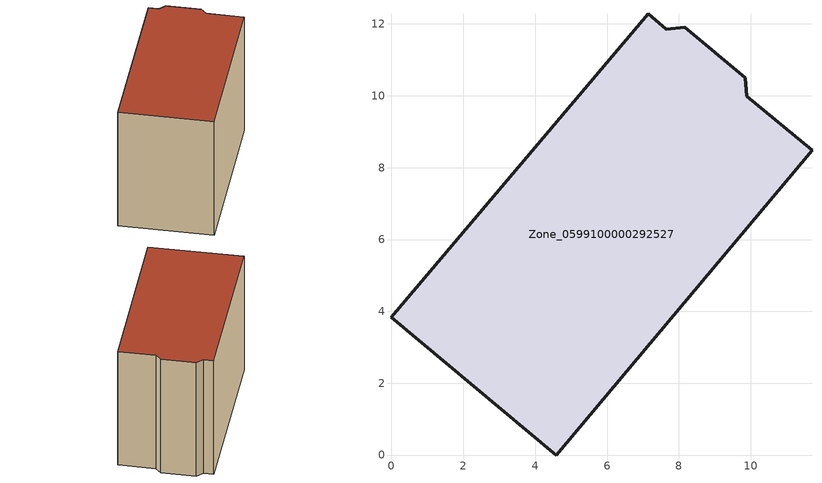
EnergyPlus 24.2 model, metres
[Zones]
Zone_0599100000292527
 floor ground (C_G): 4.59,0 0,3.83 7.14,12.28 7.64,11.86 8.16,11.91 9.84,10.51 9.89,9.99 11.7,8.48 z0
 wall outside (C_F): 9.89,9.99 9.84,10.51 8.16,11.91 7.64,11.86 7.14,12.28 0,3.83 4.59,0 11.7,8.48 9.89,9.99 z0:8.5
 roof outside (C_R): 4.59,0 11.7,8.48 9.89,9.99 9.84,10.51 8.16,11.91 7.64,11.86 7.14,12.28 0,3.83 z8.5
[BUILDING]
Pand.0599100000292527: North Axis=0; Terrain=City; Loads Convergence Tolerance Value=0.04; Temperature Convergence Tolerance Value=0.4; Solar Distribution=FullExterior; Maximum Number of Warmup Days=25; Minimum Number of Warmup Days=1
[Site:Location]
Rotterdam.The.Hague.AP_ZH_NLD Design_Conditions: Latitude=51.96; Longitude=4.45; Time Zone=1; Elevation=-4.5
[SITE:GROUNDTEMPERATURE:BUILDINGSURFACE]
18, 18, 18, 18, 18, 18, 18, 18, 18, 18, 18, 18
[MATERIAL] Thermal Absorptance=0.9; Solar Absorptance=0.7; Visible Absorptance=0.7
Name | Roughness | Thickness | Conductivity | Density | Specific Heat
G.TI.1946-1964 | MediumSmooth | 0.15 | 1 | 540 | 1210
F.TI.1946-1964 | Rough | 0.3 | 0.857143 | 1920 | 840
R.TI.1946-1964 | MediumRough | 0.2 | 0.277778 | 1500 | 1000
[CONSTRUCTION]
C_G: G.TI.1946-1964
C_F: F.TI.1946-1964
C_R: R.TI.1946-1964
[ZONE]
Zone_0599100000292527: Type=1; Multiplier=1; Ceiling Height=Autocalculate; Volume=Autocalculate; Floor Area=autocalculate; Part of Total Floor Area=Yes
[ZONEINFILTRATION:DESIGNFLOWRATE]
Infil_Zone_0599100000292527: Zone or ZoneList or Space or SpaceList=Zone_0599100000292527; Schedule=AlwaysOn; Design Flow Rate Calculation Method=Flow/Area; Flow Rate per Floor Area=0.003; Constant Term Coefficient=1; Temperature Term Coefficient=0; Velocity Term Coefficient=0; Velocity Squared Term Coefficient=0
[HVACTEMPLATE:ZONE:IDEALLOADSAIRSYSTEM]
Zone_0599100000292527: Maximum Heating Supply Air Temperature=50; Minimum Cooling Supply Air Temperature=13; Maximum Heating Supply Air Humidity Ratio=0.0156; Minimum Cooling Supply Air Humidity Ratio=0.0077; Heating Limit=NoLimit; Cooling Limit=NoLimit; Dehumidification Control Type=ConstantSensibleHeatRatio; Cooling Sensible Heat Ratio=0.7; Dehumidification Setpoint=60; Humidification Control Type=None; Humidification Setpoint=30; Outdoor Air Method=None; Outdoor Air Flow Rate per Person=0.00944; Outdoor Air Flow Rate per Zone Floor Area=0; Outdoor Air Flow Rate per Zone=0; Demand Controlled Ventilation Type=None; Outdoor Air Economizer Type=NoEconomizer; Heat Recovery Type=None; Sensible Heat Recovery Effectiveness=0.7; Latent Heat Recovery Effectiveness=0.65
[ZONECONTROL:THERMOSTAT]
ThermostatControl_Zone_0599100000292527: Zone or ZoneList=Zone_0599100000292527; Control Type Schedule=DualSetpointControlType; Control 1=Thermostat_Zone_0599100000292527; Temperature Difference Between Cutout And Setpoint=0
[THERMOSTATSETPOINT:DUALSETPOINT]
Thermostat_Zone_0599100000292527: Heating Setpoint Temperature Schedule=HeatingSetpoint_Zone_0599100000292527; Cooling Setpoint Temperature Schedule=CoolingSetpoint_Zone_0599100000292527
[SCHEDULE:COMPACT]
HeatingSetpoint_Zone_0599100000292527: Through: 12/31, For: AllDays, Until: 24:00, 21
CoolingSetpoint_Zone_0599100000292527: Through: 12/31, For: AllDays, Until: 24:00, 24
DualSetpointControlType: Through: 12/31, For: AllDays, Until: 24:00, 4
AlwaysOn: Through: 12/31, For: AllDays, Until: 24:00, 1
